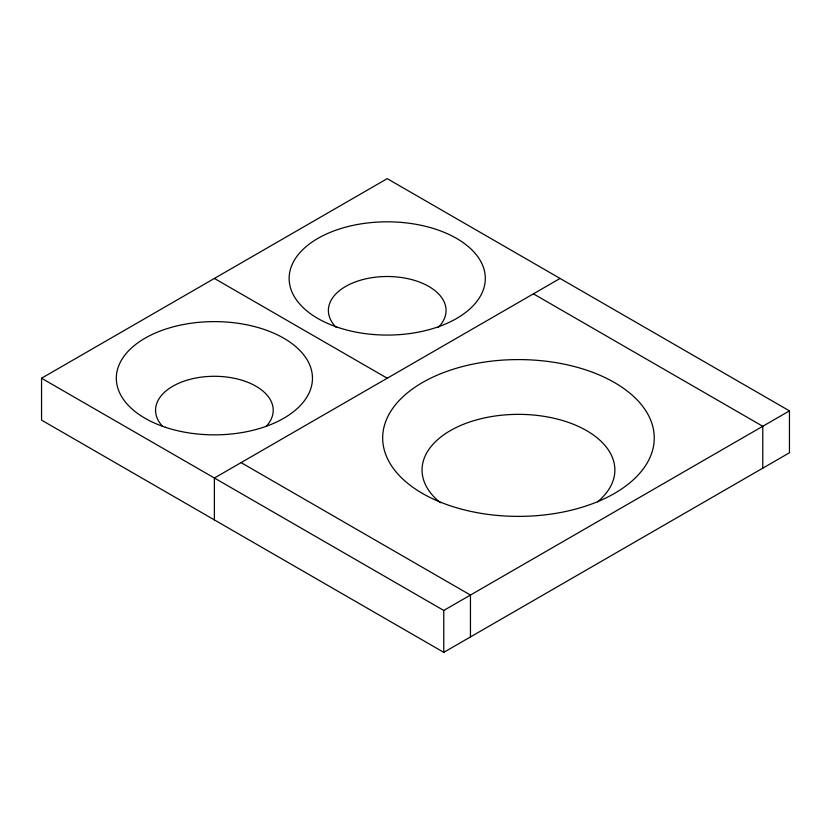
<?xml version="1.0" encoding="UTF-8"?>
<svg xmlns="http://www.w3.org/2000/svg" width="831" height="831" viewBox="0 0 831 831"><rect width="100%" height="100%" fill="white"/><g stroke="black" fill="none" stroke-linecap="round" stroke-linejoin="round"><path stroke-width="1.25" d="M41.55 378.23L387.225 178.655L789.45 410.878L789.45 452.77L443.775 652.345L41.55 420.122L41.55 378.23L443.775 610.453L789.45 410.878M560.063 278.447L214.388 478.022L214.388 519.905M533.398 293.842L762.775 426.282L762.775 468.165M214.388 278.447L387.225 378.23M241.063 462.618L470.45 595.058L470.45 636.941M443.775 610.453L443.775 652.345M440.451 502.724A96.417 55.667 0 0 1 453.529 428.869A96.417 55.667 0 0 1 582.126 428.214A96.417 55.667 0 0 1 597.447 501.934M336.264 327.466A58.845 33.978 0 0 1 387.225 276.505A58.845 33.978 0 0 1 438.186 327.466M162.502 426.282A58.845 33.978 0 0 1 214.388 376.287A58.845 33.978 0 0 1 266.273 426.282M422.439 493.417A135.796 78.405 0 0 0 649.624 458.276A135.796 78.405 0 0 0 483.31 362.254A135.796 78.405 0 0 0 422.439 493.417M338.186 327.487A98.079 56.622 0 0 0 485.304 278.447A98.079 56.622 0 0 0 338.186 229.408A98.079 56.622 0 0 0 338.186 327.487M165.348 427.269A98.079 56.622 0 0 0 312.466 378.23A98.079 56.622 0 0 0 165.348 329.201A98.079 56.622 0 0 0 165.348 427.269"/></g></svg>
